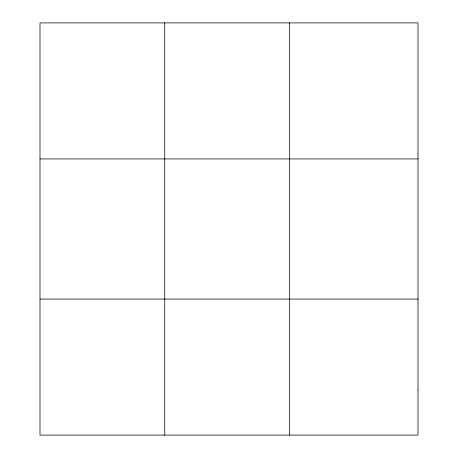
<?xml version="1.0" encoding="UTF-8"?>
<svg xmlns="http://www.w3.org/2000/svg" width="458" height="458" viewBox="0 0 458 458"><rect width="100%" height="100%" fill="white"/><g stroke="black" fill="none" stroke-linecap="round" stroke-linejoin="round"><path stroke-width="0.69" d="M164.737 22.9L164.737 435.1M289.485 22.9L289.485 435.1M39.995 158.926L418.005 158.926M39.995 299.074L418.005 299.074M418.005 389.758L418.005 435.1L39.995 435.1L39.995 22.9L418.005 22.9L418.005 389.758"/></g></svg>
